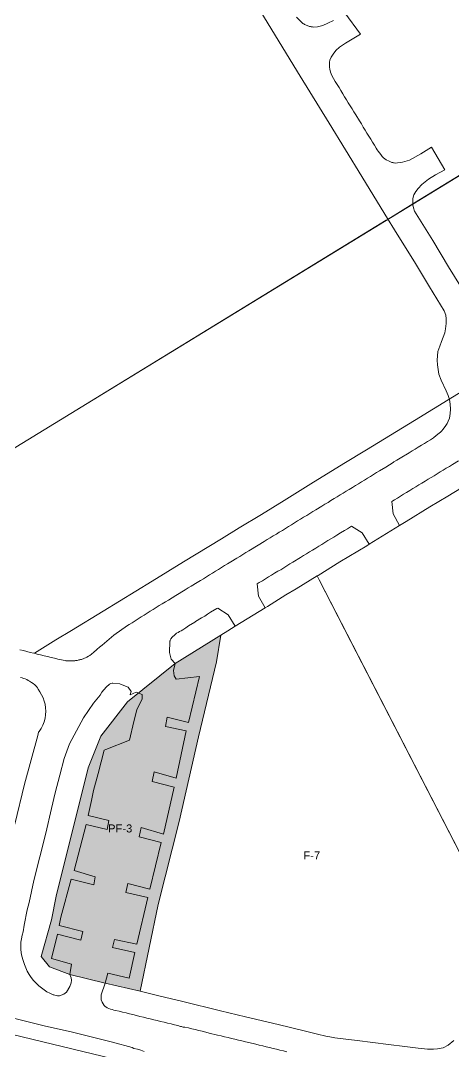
# Model space of a CAD drawing. Header units: metres. Extents: x 662613 to 666742, y 2728069 to 2732733.
# Drawn here: x 663493 to 663590.2, y 2729307.5 to 2729539.2 of the extents above; entities that cross this region are included whole.
import ezdxf
from ezdxf.enums import TextEntityAlignment as Align

# ---------------------------------------------------------------- set-up
doc = ezdxf.new("R2010")
doc.units = ezdxf.units.M
doc.header["$MEASUREMENT"] = 0
for name, color, linetype, lineweight in [('DQ_PLOT_ID', 252, 'Continuous', 18), ('Xref_DQ_MasterPlan_2024$0$DQ_PLOTS', 252, 'Continuous', 15), ('Xref_DQ_MasterPlan_2024$0$DQ_ROADS', 8, 'Continuous', 13)]:
    doc.layers.add(name, color=color, linetype=linetype, lineweight=lineweight)
doc.layers.add('Open area$0$PUBLIC PARKING', color=254, linetype='Continuous')
doc.styles.add('DQ_Plot_ID', font='arial.ttf')

# ---------------------------------------------------------------- blocks, each defined once
blk = doc.blocks.new('Xref_DQ_MasterPlan_2024$0$DQ_Roads_')
at = {"layer": 'Xref_DQ_MasterPlan_2024$0$DQ_ROADS'}
for points in [[(663491.6958, 2729358.5651), (663493.9181, 2729367.5782), (663496.8889, 2729378.5112), (663497.0545, 2729379.235), (663497.194, 2729379.3968), (663497.6593, 2729380.1027), (663498.0267, 2729380.8491), (663498.3052, 2729381.6148), (663498.5122, 2729382.405), (663498.6414, 2729383.1939), (663498.6867, 2729383.9853), (663498.642, 2729384.7638), (663498.5204, 2729385.5289), (663498.3259, 2729386.2643), (663498.0644, 2729386.9828), (663497.7385, 2729387.669), (663497.3561, 2729388.327), (663496.9736, 2729388.9155), (663496.7886, 2729389.2504), (663496.5591, 2729389.5564), (663496.21, 2729389.8849), (663495.8267, 2729390.1728), (663495.4455, 2729390.4615), (663495.0497, 2729390.7299), (663494.7432, 2729390.9155), (663494.4245, 2729391.0793), (663494.0687, 2729391.2246), (663493.7038, 2729391.3452), (663493.3465, 2729391.4631), (663492.9818, 2729391.5558)], [(663492.8582, 2729397.7803), (663493.636, 2729397.59), (663494.4126, 2729397.3986), (663495.1904, 2729397.2119), (663495.9677, 2729397.0228), (663496.1087, 2729396.9887), (663496.7454, 2729396.8345), (663497.5228, 2729396.6461), (663498.3003, 2729396.457), (663499.0776, 2729396.2688), (663499.8557, 2729396.082), (663500.632, 2729395.8866), (663501.4127, 2729395.6964), (663501.8037, 2729395.594), (663502.2008, 2729395.5192), (663502.6012, 2729395.4342), (663503.0065, 2729395.3769), (663503.2023, 2729395.3373), (663503.4003, 2729395.3114), (663503.5997, 2729395.2991), (663503.7995, 2729395.3007), (663503.9973, 2729395.2801), (663504.196, 2729395.2734), (663504.3947, 2729395.2803), (663504.5924, 2729395.3011), (663504.7893, 2729395.2947), (663504.9862, 2729395.302), (663505.1821, 2729395.3221), (663505.3762, 2729395.3558), (663505.5674, 2729395.3724), (663505.757, 2729395.4022), (663505.944, 2729395.445), (663506.1277, 2729395.5007), (663506.3199, 2729395.5293), (663506.5097, 2729395.5711), (663506.6965, 2729395.6247), (663506.8791, 2729395.6911), (663507.056, 2729395.7434), (663507.2288, 2729395.8079), (663507.3968, 2729395.8842), (663507.559, 2729395.9719), (663507.9097, 2729396.1359), (663508.2481, 2729396.324), (663508.5933, 2729396.5347), (663508.9237, 2729396.768), (663509.4829, 2729397.2557), (663510.0592, 2729397.7434), (663510.2175, 2729397.8874), (663510.733, 2729398.3563), (663511.3222, 2729398.8527), (663513.9781, 2729401.1088), (663517.0454, 2729403.2225), (663517.3741, 2729403.4424), (663518.0498, 2729403.8645), (663518.7245, 2729404.3132), (663520.0795, 2729405.1776), (663520.761, 2729405.5964), (663521.4308, 2729406.0414), (663522.1033, 2729406.4649), (663522.7953, 2729406.8777), (663523.4761, 2729407.3032), (663524.1649, 2729407.7109), (663524.8407, 2729408.1258), (663525.5313, 2729408.5677), (663526.2154, 2729408.9747), (663527.9165, 2729410.0252), (663528.6068, 2729410.4192), (663529.2658, 2729410.8465), (663529.9619, 2729411.276), (663530.6496, 2729411.6765), (663531.3332, 2729412.0798), (663532.7045, 2729412.9447), (663533.3933, 2729413.3341), (663534.0644, 2729413.7644), (663534.7449, 2729414.1924), (663535.4115, 2729414.6065), (663536.1012, 2729415.0308), (663536.7742, 2729415.4469), (663537.4754, 2729415.8631), (663538.1515, 2729416.2792), (663538.8348, 2729416.7101), (663539.5089, 2729417.1198), (663540.2023, 2729417.5322), (663541.5774, 2729418.3709), (663542.2737, 2729418.7704), (663542.9325, 2729419.2206), (663543.6213, 2729419.6215), (663544.2903, 2729420.0506), (663544.9984, 2729420.4572), (663545.6589, 2729420.8909), (663546.3558, 2729421.2949), (663547.7158, 2729422.1448), (663548.3962, 2729422.555), (663549.0867, 2729422.9731), (663549.7578, 2729423.3857), (663550.4524, 2729423.8072), (663551.1243, 2729424.2272), (663551.8067, 2729424.6366), (663552.4969, 2729425.0563), (663553.181, 2729425.4628), (663553.868, 2729425.9032), (663554.5503, 2729426.3143), (663555.2243, 2729426.7379), (663555.9108, 2729427.1586), (663556.5875, 2729427.5741), (663557.2748, 2729427.9962), (663557.9514, 2729428.4117), (663558.6426, 2729428.8379), (663559.3145, 2729429.2465), (663560.6899, 2729430.0852), (663561.3725, 2729430.5011), (663562.0581, 2729430.9225), (663562.7259, 2729431.3339), (663563.4164, 2729431.76), (663564.0973, 2729432.177), (663564.7841, 2729432.6005), (663565.4688, 2729433.0218), (663566.1514, 2729433.4357), (663566.8332, 2729433.8515), (663567.5223, 2729434.268), (663568.198, 2729434.6829), (663568.8839, 2729435.1087), (663569.5466, 2729435.5136), (663570.237, 2729435.938), (663570.9173, 2729436.3565), (663571.6041, 2729436.7728), (663572.2828, 2729437.1881), (663572.9783, 2729437.6075), (663573.6566, 2729438.0313), (663575.0404, 2729438.8666), (663576.6612, 2729439.9086), (663576.6642, 2729439.9106), (663576.8164, 2729440.0117), (663577.5206, 2729440.3839), (663578.2468, 2729440.8261), (663580.284, 2729442.0747), (663580.9689, 2729442.4941), (663581.6515, 2729442.9127), (663582.3329, 2729443.3308), (663583.0148, 2729443.7494), (663583.6946, 2729444.1681), (663584.3738, 2729444.5887), (663585.0496, 2729445.0175), (663585.7149, 2729445.457), (663586.3756, 2729445.9315), (663587.019, 2729446.4511), (663587.3424, 2729446.7312), (663587.649, 2729447.0297), (663587.8673, 2729447.3141), (663588.3989, 2729448.0085), (663588.7907, 2729448.655), (663589.0556, 2729449.2056), (663589.3167, 2729449.884), (663589.5034, 2729450.8962), (663589.5496, 2729451.887), (663589.4754, 2729453.0191), (663589.3696, 2729454.0666), (663589.0666, 2729454.9713), (663588.5996, 2729456.0304), (663587.4576, 2729458.3894), (663586.9458, 2729459.7181), (663586.6567, 2729461.8215), (663586.59, 2729462.9137), (663586.6567, 2729463.8988), (663586.7535, 2729464.865), (663587.1611, 2729466.0278), (663587.5391, 2729467.0795), (663587.9478, 2729468.0392), (663588.2887, 2729469.0317), (663588.4369, 2729469.9426), (663588.607, 2729471.1165), (663588.607, 2729472.1533), (663588.4808, 2729473.0166), (663588.1769, 2729473.972), (663584.8699, 2729479.4142), (663581.4811, 2729485.0198), (663577.5982, 2729491.2444), (663574.8365, 2729495.7213), (663569.6875, 2729504.1461), (663562.3016, 2729516.1337), (663555.7743, 2729526.7355), (663545.3522, 2729543.9718)], [(663554.9826, 2729540.0075), (663556.0987, 2729538.8807), (663556.2561, 2729538.7345), (663556.4233, 2729538.5997), (663556.6, 2729538.4754), (663556.7849, 2729538.3636), (663556.9651, 2729538.2636), (663557.1518, 2729538.1763), (663557.34, 2729538.0918), (663557.5336, 2729538.0206), (663557.7191, 2729537.9597), (663557.9084, 2729537.9119), (663558.0982, 2729537.865), (663558.2909, 2729537.8314), (663558.4444, 2729537.8061), (663558.5992, 2729537.7916), (663558.7542, 2729537.7756), (663559.7239, 2729537.845), (663560.9136, 2729538.1531), (663562.0288, 2729538.6283), (663563.2832, 2729539.2562)], [(663565.868, 2729540.9854), (663569.3298, 2729536.1501), (663566.0127, 2729534.1392), (663564.5994, 2729533.2619), (663563.8371, 2729532.5183), (663563.2077, 2729531.6894), (663562.7925, 2729531.0231), (663562.5014, 2729530.3318), (663562.4201, 2729529.8683), (663562.3779, 2729529.4867), (663562.3623, 2729529.1031), (663562.3883, 2729528.7212), (663562.4409, 2729528.342), (663562.6211, 2729527.6136), (663562.9032, 2729526.9051), (663563.2669, 2729526.2061), (663563.6873, 2729525.5249), (663564.1072, 2729524.8432), (663564.5256, 2729524.1605), (663564.9465, 2729523.4804), (663565.3619, 2729522.7979), (663565.782, 2729522.1157), (663566.2019, 2729521.435), (663566.6194, 2729520.7539), (663567.0388, 2729520.0719), (663567.4594, 2729519.3906), (663567.8783, 2729518.7094), (663568.298, 2729518.0269), (663569.1344, 2729516.6645), (663569.5526, 2729515.9827), (663569.9696, 2729515.3004), (663570.389, 2729514.6189), (663570.8098, 2729513.9368), (663571.2285, 2729513.2566), (663571.6478, 2729512.5742), (663572.0661, 2729511.893), (663572.4843, 2729511.2128), (663572.8908, 2729510.5504), (663573.095, 2729510.1903), (663573.3239, 2729509.8453), (663573.9101, 2729509.0996), (663574.221, 2729508.6721), (663574.5188, 2729508.3721), (663575.1289, 2729507.9188), (663575.762, 2729507.6015), (663575.9177, 2729507.5209), (663576.0786, 2729507.4513), (663576.245, 2729507.3918), (663576.4151, 2729507.344), (663576.5914, 2729507.2994), (663576.7705, 2729507.2672), (663576.9491, 2729507.2317), (663577.1298, 2729507.2086), (663578.8051, 2729507.3844), (663580.3942, 2729507.8687), (663582.9074, 2729509.2645), (663585.2729, 2729510.7552), (663588.3157, 2729505.6996), (663586.1968, 2729504.552), (663584.6107, 2729503.5807), (663583.0911, 2729502.3618), (663582.2669, 2729501.5181), (663581.7881, 2729500.8018), (663581.3542, 2729500.0394), (663581.0999, 2729499.2321), (663581.07, 2729498.6043), (663581.1149, 2729497.8418), (663581.2346, 2729497.1093), (663581.5039, 2729496.4067), (663585.6042, 2729489.7751), (663589.0778, 2729483.8728), (663592.8094, 2729477.9561)], [(663591.3647, 2729440.2861), (663589.9925, 2729439.4304), (663589.3066, 2729439.0144), (663588.6259, 2729438.5964), (663587.9384, 2729438.1921), (663587.2376, 2729437.7898), (663586.5823, 2729437.341), (663585.8974, 2729436.9168), (663585.2167, 2729436.4985), (663584.5249, 2729436.1072), (663583.8519, 2729435.6791), (663583.1584, 2729435.2571), (663582.4662, 2729434.8674), (663581.7865, 2729434.444), (663581.0911, 2729434.0187), (663580.439, 2729433.5977), (663579.7156, 2729433.1765), (663579.0443, 2729432.7478), (663577.6716, 2729431.9014), (663576.9663, 2729431.4983), (663576.3937, 2729431.1248), (663576.6647, 2729428.3143), (663578.1129, 2729425.7046), (663571.3063, 2729421.506), (663569.7062, 2729424.1001), (663567.3215, 2729425.5588), (663567.0924, 2729425.4032), (663566.3979, 2729425.0106), (663565.7323, 2729424.5827), (663564.8922, 2729424.0797), (663564.0552, 2729423.5516), (663563.3836, 2729423.1369), (663562.6818, 2729422.7437), (663562.006, 2729422.322), (663560.6613, 2729421.4619), (663559.9727, 2729421.0478), (663559.2954, 2729420.6358), (663558.5971, 2729420.216), (663557.9132, 2729419.8202), (663557.235, 2729419.3697), (663556.541, 2729418.9883), (663555.8599, 2729418.5506), (663554.1749, 2729417.4959), (663553.473, 2729417.0794), (663552.7896, 2729416.6644), (663552.1208, 2729416.2445), (663551.4265, 2729415.7808), (663551.0835, 2729415.6208), (663550.7525, 2729415.4373), (663550.3982, 2729415.222), (663550.0583, 2729414.9846), (663549.3622, 2729414.5815), (663548.6895, 2729414.1839), (663547.3396, 2729413.3123), (663546.6291, 2729412.9088), (663546.1584, 2729412.6023), (663546.4529, 2729409.8246), (663547.9802, 2729407.2397), (663541.1996, 2729403.0855), (663539.6247, 2729405.6449), (663537.2774, 2729407.1612), (663537.0942, 2729407.0489), (663535.7036, 2729406.2275), (663535.0253, 2729405.8075), (663534.3621, 2729405.3575), (663533.6831, 2729404.9397), (663532.3045, 2729404.1189), (663532.1417, 2729404.0101), (663530.7497, 2729403.1851), (663530.1106, 2729402.7044), (663529.4392, 2729402.27), (663529.0895, 2729402.0618), (663528.7338, 2729401.8683), (663528.3874, 2729401.6952), (663528.0538, 2729401.4984), (663527.7345, 2729401.2371), (663527.4328, 2729400.9555), (663527.2699, 2729400.8228), (663527.1166, 2729400.6791), (663526.9791, 2729400.5174), (663526.8531, 2729400.3467), (663526.7633, 2729400.2138), (663526.6831, 2729400.075), (663526.6142, 2729399.928), (663526.572, 2729399.8189), (663526.549, 2729399.7593), (663526.5459, 2729399.6799), (663526.4482, 2729397.1555), (663526.8297, 2729395.7124), (663527.7212, 2729394.713), (663527.34, 2729393.1125), (663527.4979, 2729391.9615), (663527.953, 2729391.1997), (663533.2329, 2729391.7549), (663530.7545, 2729381.4024), (663525.9105, 2729382.6201), (663525.5261, 2729380.5427), (663530.2303, 2729379.5587), (663527.9581, 2729368.9261), (663523.0223, 2729370.3336), (663522.5299, 2729368.1698), (663527.5156, 2729366.8927), (663525.1294, 2729356.3535), (663520.1054, 2729357.7977), (663519.6167, 2729355.7399), (663524.5676, 2729354.4539), (663522.0473, 2729343.9716), (663517.1056, 2729345.2354), (663516.6648, 2729343.2358), (663521.5758, 2729342.0918), (663519.116, 2729331.6394), (663514.1041, 2729332.6904), (663513.6592, 2729330.8307), (663518.6836, 2729329.7047), (663517.3794, 2729323.9299), (663512.6314, 2729325.0668), (663512.0341, 2729322.8613), (663511.1411, 2729320.1958), (663511.121, 2729319.0796), (663511.309, 2729318.5356), (663511.7691, 2729317.8501), (663511.7769, 2729317.8379), (663511.9432, 2729317.6752), (663512.0367, 2729317.6062), (663512.1303, 2729317.5371), (663512.4717, 2729317.317), (663512.8295, 2729317.1247), (663513.2046, 2729316.9953), (663513.5877, 2729316.8923), (663513.9732, 2729316.7862), (663514.3651, 2729316.7069), (663515.142, 2729316.5168), (663515.9208, 2729316.3288), (663516.6986, 2729316.1408), (663517.4759, 2729315.9535), (663518.256, 2729315.7757), (663519.0292, 2729315.5731), (663519.8065, 2729315.3835), (663520.5841, 2729315.195), (663521.3619, 2729315.0076), (663522.1394, 2729314.8188), (663522.9171, 2729314.6318), (663523.6951, 2729314.4443), (663524.473, 2729314.2572), (663525.2507, 2729314.0727), (663526.0281, 2729313.8822), (663526.8065, 2729313.6961), (663527.5709, 2729313.5049), (663528.3619, 2729313.312), (663528.548, 2729313.2341), (663528.7392, 2729313.1694), (663528.9343, 2729313.1178), (663529.1325, 2729313.0799), (663529.3256, 2729313.0261), (663529.5219, 2729312.9859), (663529.7205, 2729312.9593), (663529.9205, 2729312.9466), (663530.6924, 2729312.7629), (663531.4723, 2729312.5723), (663532.2547, 2729312.4086), (663533.0275, 2729312.2228), (663533.8096, 2729312.0228), (663534.5835, 2729311.8378), (663535.3592, 2729311.6324), (663537.274, 2729311.1742), (663538.0488, 2729310.9909), (663538.8276, 2729310.8052), (663539.606, 2729310.6178), (663540.3841, 2729310.4326), (663541.1617, 2729310.2455), (663541.9398, 2729310.0579), (663542.7177, 2729309.8715), (663543.4952, 2729309.6826), (663544.2732, 2729309.495), (663545.8286, 2729309.1225), (663546.6067, 2729308.9358), (663547.3845, 2729308.7491), (663548.1627, 2729308.5625), (663548.9405, 2729308.3748), (663549.7183, 2729308.1876), (663550.496, 2729308.0003), (663551.2737, 2729307.8128), (663552.0512, 2729307.6256), (663552.8293, 2729307.4411)], [(663520.789, 2729307.5054), (663520.0216, 2729307.7609), (663519.2487, 2729307.9755), (663518.4581, 2729308.1718), (663518.0991, 2729308.3977), (663513.6856, 2729309.5619), (663504.6878, 2729311.7973), (663498.3206, 2729313.2835), (663491.4518, 2729315.0105)]]:
    blk.add_lwpolyline(points, dxfattribs=at)
blk.add_lwpolyline([(663501.0379, 2729320.0391), (663501.3403, 2729319.9932), (663501.5395, 2729319.9998), (663501.6299, 2729320.0033), (663501.7203, 2729320.0068), (663501.8984, 2729320.0388), (663502.3254, 2729320.1919), (663502.5343, 2729320.2802), (663502.7432, 2729320.3684), (663503.3567, 2729320.8448), (663504.0828, 2729322.1125), (663504.3686, 2729322.9393), (663504.4238, 2729323.5138), (663504.3904, 2729324.0233), (663504.0648, 2729324.809), (663504.4797, 2729327.1304), (663499.929, 2729328.4106), (663501.3087, 2729333.8489), (663506.5468, 2729332.5049), (663506.9659, 2729334.4864), (663501.6856, 2729335.7688), (663502.0896, 2729337.6517), (663504.4106, 2729346.2007), (663509.4801, 2729344.9237), (663509.7949, 2729346.7656), (663505.0689, 2729348.1715), (663507.7089, 2729358.5364), (663512.4393, 2729357.3911), (663512.8131, 2729359.4345), (663508.205, 2729360.5651), (663508.9327, 2729363.8813), (663509.429, 2729366.1425), (663510.4742, 2729369.9542), (663511.7903, 2729375.2338), (663512.1803, 2729375.4045), (663517.4535, 2729377.4359), (663518.4496, 2729381.6765), (663519.1169, 2729384.3005), (663520.3494, 2729386.7788), (663520.3494, 2729386.7827), (663520.35, 2729387.729), (663519.005, 2729388.2816), (663517.5995, 2729387.6891), (663517.6021, 2729387.696), (663517.8633, 2729388.3842), (663517.1606, 2729389.3935), (663516.2202, 2729389.7581), (663515.2797, 2729390.1228), (663513.7408, 2729390.2755), (663513.5947, 2729390.2503), (663513.3089, 2729390.1712), (663513.1081, 2729390.1021), (663513.0134, 2729390.054), (663512.9187, 2729390.0059), (663512.3081, 2729389.4256), (663511.7353, 2729388.8178), (663511.2622, 2729388.2569), (663510.8585, 2729387.6201), (663509.3805, 2729385.7888), (663507.1176, 2729382.525), (663504.0127, 2729376.6529), (663502.7961, 2729373.3375), (663501.8443, 2729369.5772), (663500.7643, 2729365.5938), (663499.992, 2729362.1166), (663498.7217, 2729356.5779), (663495.9706, 2729345.9291), (663495.4937, 2729343.4354), (663494.9379, 2729340.9889), (663494.4742, 2729339.3569), (663493.7877, 2729335.8505), (663493.5764, 2729334.384), (663493.3591, 2729333.6043), (663493.2057, 2729332.8133), (663493.0528, 2729332.0248), (663493.0489, 2729331.2371), (663493.0886, 2729330.4483), (663493.1825, 2729329.6709), (663493.3316, 2729328.8972), (663493.5841, 2729327.9531), (663493.8895, 2729327.0325), (663494.2037, 2729326.2801), (663494.5214, 2729325.5194), (663494.9479, 2729324.8036), (663495.4158, 2729324.12), (663495.9364, 2729323.4613), (663496.5081, 2729322.8385), (663497.1174, 2729322.2479), (663497.6901, 2729321.774), (663498.3171, 2729321.3159), (663498.9323, 2729320.9237), (663499.6228, 2729320.5628), (663500.3173, 2729320.244), (663500.4945, 2729320.1825), (663500.6717, 2729320.121)], close=True, dxfattribs=at)
blk = doc.blocks.new('Xref_DQ_MasterPlan_2024')
at = {"layer": 'Xref_DQ_MasterPlan_2024$0$DQ_PLOTS'}
for points in [[(663379.73, 2729577.76), (663464.08, 2729440.11), (663469.52, 2729431.24), (663470.24, 2729430.06), (663504.27, 2729450.92), (663575.15, 2729494.37), (663575.53, 2729494.6), (663581.1, 2729498.02), (663582.82, 2729499.07), (663669.94, 2729552.48)], [(663613.7, 2729469.13), (663581.5, 2729449.3), (663578.77, 2729447.68), (663570.71, 2729442.72), (663565.61, 2729439.64), (663558.2, 2729435.1), (663552.18, 2729431.35), (663547.09, 2729428.23), (663542.12, 2729425.22), (663538.1, 2729422.74), (663529.57, 2729417.53), (663522.56, 2729413.24), (663511.53, 2729406.47), (663504.44, 2729402.12), (663500.96, 2729400), (663496.11, 2729396.99), (663495.97, 2729397.02), (663495.19, 2729397.21), (663494.41, 2729397.4), (663493.64, 2729397.59), (663492.86, 2729397.78)], [(663755.39, 2729604.85), (663504.27, 2729450.92), (663470.24, 2729430.06), (663469.52, 2729431.24), (663379.73, 2729577.76)], [(663606.6, 2729323.07), (663560.05, 2729413.52), (663559.6, 2729414.39), (663559.82, 2729414.52), (663564.73, 2729417.52), (663570.74, 2729421.16), (663571.31, 2729421.51), (663578.11, 2729425.7), (663579.6, 2729426.61), (663584.95, 2729429.89), (663588.95, 2729432.32), (663595.12, 2729436.1)], [(663590.31, 2729309.92), (663589.07, 2729308.88), (663587.9, 2729308.33), (663586.68, 2729308.08), (663585.77, 2729308.01), (663584.4, 2729308.02), (663582.3, 2729308.2), (663579.32, 2729308.58), (663575.63, 2729309.06), (663568.59, 2729309.92), (663565.49, 2729310.34), (663563.58, 2729310.57), (663562.47, 2729310.78), (663561.57, 2729310.93), (663559.66, 2729311.41), (663556.68, 2729312.14), (663550.86, 2729313.56), (663543.53, 2729315.29), (663537.91, 2729316.64), (663529.47, 2729318.71), (663524.1, 2729320.01), (663519.88, 2729321.01), (663523.95, 2729340.5), (663528.65, 2729359.21), (663532.98, 2729378.23), (663537.04, 2729395.06), (663537.96, 2729401.08), (663539.53, 2729402.06), (663541.17, 2729403.07), (663541.2, 2729403.09), (663547.98, 2729407.24), (663548.46, 2729407.52), (663552.56, 2729410.11), (663554.9, 2729411.5), (663559.6, 2729414.39), (663560.05, 2729413.52), (663567.2, 2729399.63), (663606.6, 2729323.07)], [(663430.54, 2729307), (663436.02, 2729310.29), (663436.02, 2729310.29), (663436.1, 2729310.34), (663439.48, 2729312.37), (663447.93, 2729316.07), (663449.2, 2729316.3), (663455.71, 2729317.47), (663456.75, 2729317.66), (663463.37, 2729317.18), (663465.26, 2729317.04), (663468.22, 2729316.83), (663520.63, 2729304.22)]]:
    blk.add_lwpolyline(points, dxfattribs=at)
blk.add_lwpolyline([(663499.48, 2729326.49), (663497.67, 2729328.84), (663499.96, 2729337.05), (663500.99, 2729342.37), (663508.22, 2729371.28), (663511.03, 2729378.39), (663517, 2729386.1), (663527.72, 2729394.71), (663537.96, 2729401.08), (663537.04, 2729395.06), (663532.98, 2729378.23), (663528.65, 2729359.21), (663523.95, 2729340.5), (663519.88, 2729321.01), (663512.03, 2729322.86), (663504.06, 2729324.81), (663499.48, 2729326.49)], close=True, dxfattribs=at)
blk.add_blockref('Xref_DQ_MasterPlan_2024$0$DQ_Roads_', (0, 0))
blk = doc.blocks.new('Open area')
at = {"layer": 'Open area$0$PUBLIC PARKING'}
blk.add_hatch(color=256, dxfattribs=at).paths.add_polyline_path([(663499.48, 2729326.49), (663497.67, 2729328.84), (663499.96, 2729337.05), (663500.99, 2729342.37), (663508.22, 2729371.28), (663511.03, 2729378.39), (663517, 2729386.1), (663527.72, 2729394.71), (663537.96, 2729401.08), (663537.04, 2729395.06), (663532.98, 2729378.23), (663528.65, 2729359.21), (663523.95, 2729340.5), (663519.88, 2729321.01), (663512.03, 2729322.86), (663504.06, 2729324.81), (663499.48, 2729326.49)], flags=0)

msp = doc.modelspace()

# ---------------------------------------------------------------- block references
for name in ['Xref_DQ_MasterPlan_2024', 'Open area']:
    msp.add_blockref(name, (0, 0))

# ---------------------------------------------------------------- texts
at = {"layer": 'DQ_PLOT_ID', "style": 'DQ_Plot_ID'}
for s, p in [('PF-3', (663515.38, 2729356.72)), ('F-7', (663558.41, 2729350.66))]:
    msp.add_text(s, height=1.8, dxfattribs=at).set_placement(p, align=Align.CENTER)

doc.saveas('drawing.dxf')
